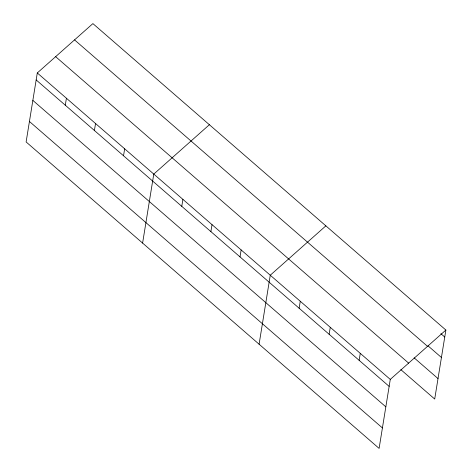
<?xml version="1.0" encoding="UTF-8"?>
<svg xmlns="http://www.w3.org/2000/svg" width="472" height="472" viewBox="0 0 472 472"><rect width="100%" height="100%" fill="white"/><g stroke="black" fill="none" stroke-linecap="round" stroke-linejoin="round"><path stroke-width="0.71" d="M37.294 72.954L26.119 141.954L379.104 448.4L390.279 379.405L445.881 330.046L92.895 23.6L37.294 72.954L390.279 379.405M65.289 105.215L66.416 98.235M94.406 130.496L95.539 123.522M123.528 155.778L124.661 148.804M142.603 243.08L153.778 174.085L209.379 124.726M181.773 206.341L182.9 199.367M210.895 231.622L212.022 224.648M240.012 256.904L241.145 249.93M259.093 344.206L270.267 275.211L325.863 225.858M299.136 308.234L300.269 301.26M329.143 334.282L330.27 327.308M359.145 360.331L360.278 353.357M445.881 330.046L434.706 399.046L400.811 369.617M440.86 333.645L444.748 337.026M428.098 345.911L441.432 357.493M74.546 39.89L427.532 346.336M414.127 357.835L438.022 378.579M55.643 56.669L408.628 363.115M36.167 79.933L389.152 386.379M32.851 100.4L385.836 406.846M29.435 121.487L382.42 427.933"/></g></svg>
